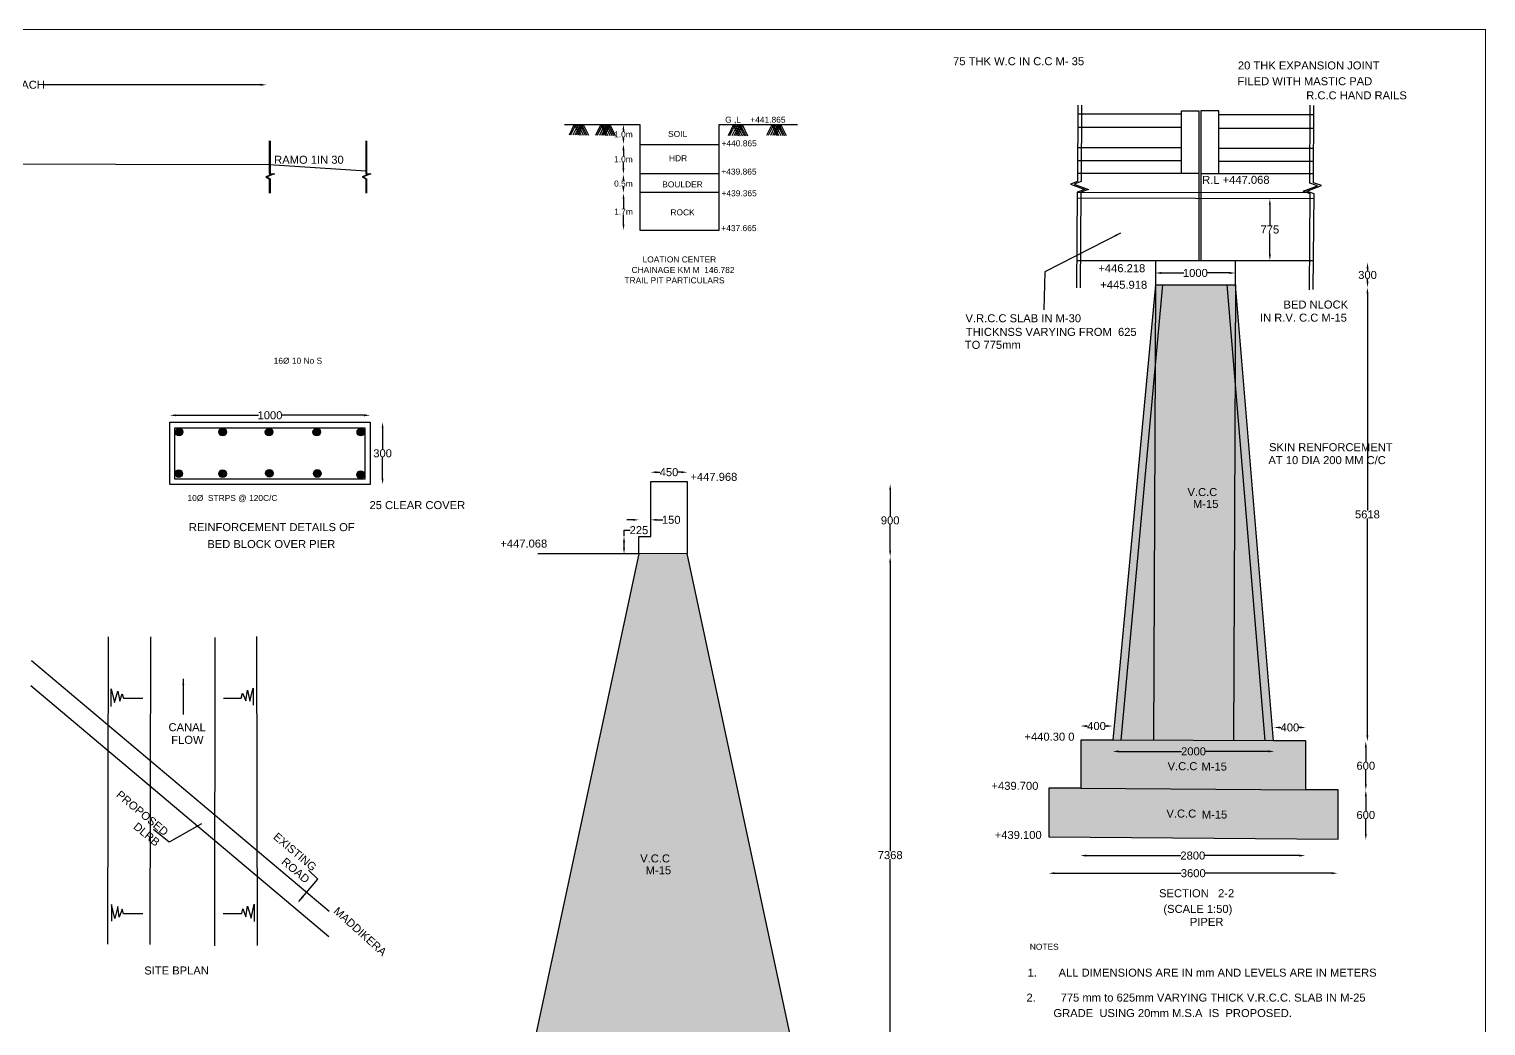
# Model space of a CAD drawing. Header units: inches. Extents: x -43035 to 47938, y -227984 to -120308.
# Drawn here: x 11527 to 47938, y -161797 to -136877 of the extents above; entities that cross this region are included whole.
import ezdxf

# ---------------------------------------------------------------- set-up
doc = ezdxf.new("R2010")
doc.units = ezdxf.units.IN
doc.header["$MEASUREMENT"] = 0
doc.styles.get("Standard").update_dxf_attribs({"font": 'arial.ttf'})
doc.dimstyles.new('ST100', dxfattribs={"dimtxt": 200, "dimasz": 150, "dimexe": 0, "dimexo": 300, "dimgap": 0.09, "dimtad": 0, "dimtih": 1, "dimtoh": 1, "dimdec": 0, "dimzin": 0, "dimdsep": 46, "dimtxsty": 'Standard', "dimcen": 0, "dimse1": 1, "dimse2": 1, "dimadec": 0, "dimazin": 0, "dimtfac": 1, "dimtdec": 0, "dimtofl": 0, "dimtmove": 0, "dimatfit": 3, "dimfxl": 2000, "dimtolj": 1, "dimtzin": 0, "dimarcsym": 0})
pattern_1 = [(50, (0, 0), (358.6301, -31.37607), [37.5, -412.5]), (355, (0, 0), (-69.3757, 376.0961), [30, -330]), (100.4514, (29.9, -2.6), (289.2547, 344.7198), [31.8701, -350.57106]), (46.1842, (0, 100), (533.6205, -82.7595), [56.25, -618.75]), (96.6356, (44.47, 93.1), (467.3314, 487.059), [47.8051, -525.8565]), (351.1842, (0, 100), (467.331, 487.0593), [45, -495]), (21, (50, 75), (298.45353, -201.30945), [37.5, -412.5]), (326, (50, 75), (121.6577, 362.575), [30, -330]), (71.4514, (74.87, 58.22), (420.1113, 161.26525), [31.8701, -350.57106]), (37.5, (0, 0), (6.07993, 166.44693), [0, -326, 0, -335, 0, -331.25]), (7.5, (0, 0), (131.53477, 197.20586), [0, -191, 0, -318.5, 0, -126.25]), (327.5, (-111.5, 0), (266.91122, -11.27744), [0, -125, 0, -390, 0, -517.5]), (317.5, (-161.5, 0), (291.5931, 50.0525), [0, -162.5, 0, -259, 0, -367.5])]

# ---------------------------------------------------------------- blocks, each defined once
blk = doc.blocks.new('*D31')
at = {"color": 0, "lineweight": -2, "transparency": 16777216}
for p, q in [((2620, -138269), (8035, -138269)), ((17309, -138269), (11895, -138269))]:
    blk.add_line(p, q, dxfattribs=at)
at = {"color": 0, "transparency": 16777216}
for points in [[(2620, -138244), (2620, -138294), (2470, -138269)], [(17309, -138244), (17309, -138294), (17459, -138269)]]:
    blk.add_solid(points, dxfattribs=at)
at = {"color": 0, "transparency": 16777216, "insert": (9965, -138269), "char_height": 200, "attachment_point": 5}
blk.add_mtext('\\A1;15000 STRAIGHT APPROACH', dxfattribs=at)
blk = doc.blocks.new('*D47')
at = {"color": 0, "lineweight": -2, "transparency": 16777216}
for p, q in [((26384, -141125), (26384, -141366)), ((26384, -141757), (26384, -141517))]:
    blk.add_line(p, q, dxfattribs=at)
at = {"color": 0, "transparency": 16777216}
for points in [[(26359, -141125), (26409, -141125), (26384, -140975)], [(26359, -141757), (26409, -141757), (26384, -141907)]]:
    blk.add_solid(points, dxfattribs=at)
at = {"color": 0, "transparency": 16777216, "insert": (26384, -141441), "char_height": 150, "attachment_point": 5}
blk.add_mtext('\\A1;1.7m ', dxfattribs=at)
blk = doc.blocks.new('*D48')
at = {"color": 0, "lineweight": -2, "transparency": 16777216}
for p, q in [((26381, -140654), (26381, -140663)), ((26381, -140825), (26381, -140816))]:
    blk.add_line(p, q, dxfattribs=at)
at = {"color": 0, "transparency": 16777216}
for points in [[(26356, -140654), (26406, -140654), (26381, -140504)], [(26356, -140825), (26406, -140825), (26381, -140975)]]:
    blk.add_solid(points, dxfattribs=at)
at = {"color": 0, "transparency": 16777216, "insert": (26381, -140739), "char_height": 150, "attachment_point": 5}
blk.add_mtext('\\A1;0.5m', dxfattribs=at)
blk = doc.blocks.new('*D49')
at = {"color": 0, "lineweight": -2, "transparency": 16777216}
for p, q in [((26381, -139906), (26381, -140053)), ((26381, -140354), (26381, -140207))]:
    blk.add_line(p, q, dxfattribs=at)
at = {"color": 0, "transparency": 16777216}
for points in [[(26356, -139906), (26406, -139906), (26381, -139756)], [(26356, -140354), (26406, -140354), (26381, -140504)]]:
    blk.add_solid(points, dxfattribs=at)
at = {"color": 0, "transparency": 16777216, "insert": (26381, -140130), "char_height": 150, "attachment_point": 5}
blk.add_mtext('\\A1;1.0m', dxfattribs=at)
blk = doc.blocks.new('*D50')
at = {"color": 0, "lineweight": -2, "transparency": 16777216}
for p, q in [((26381, -139410), (26381, -139432)), ((26381, -139606), (26381, -139585))]:
    blk.add_line(p, q, dxfattribs=at)
at = {"color": 0, "transparency": 16777216}
for points in [[(26356, -139410), (26406, -139410), (26381, -139260)], [(26356, -139606), (26406, -139606), (26381, -139756)]]:
    blk.add_solid(points, dxfattribs=at)
at = {"color": 0, "transparency": 16777216, "insert": (26381, -139508), "char_height": 150, "attachment_point": 5}
blk.add_mtext('\\A1;1.0m', dxfattribs=at)
blk = doc.blocks.new('*D51')
at = {"color": 0, "lineweight": -2, "transparency": 16777216}
for p, q in [((42539, -141266), (42539, -141786)), ((42539, -142509), (42539, -141989))]:
    blk.add_line(p, q, dxfattribs=at)
at = {"color": 0, "transparency": 16777216}
for points in [[(42514, -141266), (42564, -141266), (42539, -141116)], [(42514, -142509), (42564, -142509), (42539, -142659)]]:
    blk.add_solid(points, dxfattribs=at)
at = {"color": 0, "transparency": 16777216, "insert": (42539, -141888), "char_height": 200, "attachment_point": 5}
blk.add_mtext('\\A1;775', dxfattribs=at)
blk = doc.blocks.new('*D52')
at = {"color": 0, "lineweight": -2, "transparency": 16777216}
for p, q in [((39827, -142974), (40388, -142974)), ((41527, -142974), (40966, -142974))]:
    blk.add_line(p, q, dxfattribs=at)
at = {"color": 0, "transparency": 16777216}
for points in [[(39827, -142949), (39827, -142999), (39677, -142974)], [(41527, -142949), (41527, -142999), (41677, -142974)]]:
    blk.add_solid(points, dxfattribs=at)
at = {"color": 0, "transparency": 16777216, "insert": (40677, -142974), "char_height": 200, "attachment_point": 5}
blk.add_mtext('\\A1;1000', dxfattribs=at)
blk = doc.blocks.new('*D53')
at = {"color": 0, "lineweight": -2, "transparency": 16777216}
for p, q in [((44980, -142862), (44980, -142922)), ((44980, -143186), (44980, -143126))]:
    blk.add_line(p, q, dxfattribs=at)
at = {"color": 0, "transparency": 16777216}
for points in [[(44955, -142862), (45005, -142862), (44980, -142712)], [(44955, -143186), (45005, -143186), (44980, -143336)]]:
    blk.add_solid(points, dxfattribs=at)
at = {"color": 0, "transparency": 16777216, "insert": (44980, -143024), "char_height": 200, "attachment_point": 5}
blk.add_mtext('\\A1;300', dxfattribs=at)
blk = doc.blocks.new('*D54')
at = {"color": 0, "lineweight": -2, "transparency": 16777216}
for p, q in [((44977, -143486), (44977, -148908)), ((44977, -154534), (44977, -149112))]:
    blk.add_line(p, q, dxfattribs=at)
at = {"color": 0, "transparency": 16777216}
for points in [[(44952, -143486), (45002, -143486), (44977, -143336)], [(44952, -154534), (45002, -154534), (44977, -154684)]]:
    blk.add_solid(points, dxfattribs=at)
at = {"color": 0, "transparency": 16777216, "insert": (44977, -149010), "char_height": 200, "attachment_point": 5}
blk.add_mtext('\\A1;5618', dxfattribs=at)
blk = doc.blocks.new('*D55')
at = {"color": 0, "lineweight": -2, "transparency": 16777216}
for p, q in [((44937, -154834), (44937, -155193)), ((44937, -155755), (44937, -155397))]:
    blk.add_line(p, q, dxfattribs=at)
at = {"color": 0, "transparency": 16777216}
for points in [[(44912, -154834), (44962, -154834), (44937, -154684)], [(44912, -155755), (44962, -155755), (44937, -155905)]]:
    blk.add_solid(points, dxfattribs=at)
at = {"color": 0, "transparency": 16777216, "insert": (44937, -155295), "char_height": 200, "attachment_point": 5}
blk.add_mtext('\\A1;600', dxfattribs=at)
blk = doc.blocks.new('*D56')
at = {"color": 0, "lineweight": -2, "transparency": 16777216}
for p, q in [((44937, -156055), (44937, -156424)), ((44937, -156997), (44937, -156628))]:
    blk.add_line(p, q, dxfattribs=at)
at = {"color": 0, "transparency": 16777216}
for points in [[(44912, -156055), (44962, -156055), (44937, -155905)], [(44912, -156997), (44962, -156997), (44937, -157147)]]:
    blk.add_solid(points, dxfattribs=at)
at = {"color": 0, "transparency": 16777216, "insert": (44937, -156526), "char_height": 200, "attachment_point": 5}
blk.add_mtext('\\A1;600', dxfattribs=at)
blk = doc.blocks.new('*D57')
at = {"color": 0, "lineweight": -2, "transparency": 16777216}
for p, q in [((37950, -157540), (40313, -157540)), ((43277, -157540), (40913, -157540))]:
    blk.add_line(p, q, dxfattribs=at)
at = {"color": 0, "transparency": 16777216}
for points in [[(37950, -157515), (37950, -157565), (37800, -157540)], [(43277, -157515), (43277, -157565), (43427, -157540)]]:
    blk.add_solid(points, dxfattribs=at)
at = {"color": 0, "transparency": 16777216, "insert": (40613, -157540), "char_height": 200, "attachment_point": 5}
blk.add_mtext('\\A1;2800', dxfattribs=at)
blk = doc.blocks.new('*D58')
at = {"color": 0, "lineweight": -2, "transparency": 16777216}
for p, q in [((37162, -157981), (40325, -157981)), ((44085, -157981), (40922, -157981))]:
    blk.add_line(p, q, dxfattribs=at)
at = {"color": 0, "transparency": 16777216}
for points in [[(37162, -157956), (37162, -158006), (37012, -157981)], [(44085, -157956), (44085, -158006), (44235, -157981)]]:
    blk.add_solid(points, dxfattribs=at)
at = {"color": 0, "transparency": 16777216, "insert": (40624, -157981), "char_height": 200, "attachment_point": 5}
blk.add_mtext('\\A1;3600', dxfattribs=at)
blk = doc.blocks.new('*D59')
at = {"color": 0, "lineweight": -2, "transparency": 16777216}
for p, q in [((37956, -154301), (37982, -154301)), ((38457, -154301), (38431, -154301))]:
    blk.add_line(p, q, dxfattribs=at)
at = {"color": 0, "transparency": 16777216}
for points in [[(37956, -154276), (37956, -154326), (37806, -154301)], [(38457, -154276), (38457, -154326), (38607, -154301)]]:
    blk.add_solid(points, dxfattribs=at)
at = {"color": 0, "transparency": 16777216, "insert": (38207, -154301), "char_height": 200, "attachment_point": 5}
blk.add_mtext('\\A1;400', dxfattribs=at)
blk = doc.blocks.new('*D60')
at = {"color": 0, "lineweight": -2, "transparency": 16777216}
for p, q in [((42794, -154337), (42816, -154337)), ((43287, -154337), (43265, -154337))]:
    blk.add_line(p, q, dxfattribs=at)
at = {"color": 0, "transparency": 16777216}
for points in [[(42794, -154312), (42794, -154362), (42644, -154337)], [(43287, -154312), (43287, -154362), (43437, -154337)]]:
    blk.add_solid(points, dxfattribs=at)
at = {"color": 0, "transparency": 16777216, "insert": (43040, -154337), "char_height": 200, "attachment_point": 5}
blk.add_mtext('\\A1;400', dxfattribs=at)
blk = doc.blocks.new('*D61')
at = {"color": 0, "lineweight": -2, "transparency": 16777216}
for p, q in [((38760, -154935), (40331, -154935)), ((42502, -154935), (40931, -154935))]:
    blk.add_line(p, q, dxfattribs=at)
at = {"color": 0, "transparency": 16777216}
for points in [[(38760, -154910), (38760, -154960), (38610, -154935)], [(42502, -154910), (42502, -154960), (42652, -154935)]]:
    blk.add_solid(points, dxfattribs=at)
at = {"color": 0, "transparency": 16777216, "insert": (40631, -154935), "char_height": 200, "attachment_point": 5}
blk.add_mtext('\\A1;2000', dxfattribs=at)
blk = doc.blocks.new('*D62')
at = {"color": 0, "lineweight": -2, "transparency": 16777216}
for p, q in [((27209, -147955), (27295, -147955)), ((27831, -147955), (27745, -147955))]:
    blk.add_line(p, q, dxfattribs=at)
at = {"color": 0, "transparency": 16777216}
for points in [[(27209, -147930), (27209, -147980), (27059, -147955)], [(27831, -147930), (27831, -147980), (27981, -147955)]]:
    blk.add_solid(points, dxfattribs=at)
at = {"color": 0, "transparency": 16777216, "insert": (27520, -147955), "char_height": 200, "attachment_point": 5}
blk.add_mtext('\\A1;450', dxfattribs=at)
blk = doc.blocks.new('*D63')
at = {"color": 0, "lineweight": -2, "transparency": 16777216}
for p, q in [((26619, -149146), (26469, -149146)), ((27215, -149146), (27365, -149146))]:
    blk.add_line(p, q, dxfattribs=at)
at = {"color": 0, "transparency": 16777216}
for points in [[(26619, -149121), (26619, -149171), (26769, -149146)], [(27215, -149121), (27215, -149171), (27065, -149146)]]:
    blk.add_solid(points, dxfattribs=at)
at = {"color": 0, "transparency": 16777216, "insert": (27576, -149146), "char_height": 200, "attachment_point": 5}
blk.add_mtext('\\A1;150', dxfattribs=at)
blk = doc.blocks.new('*D64')
at = {"color": 0, "lineweight": -2, "transparency": 16777216}
for p, q in [((26396, -149555), (26396, -149405)), ((26396, -149405), (26546, -149405)), ((26396, -149847), (26396, -149705))]:
    blk.add_line(p, q, dxfattribs=at)
at = {"color": 0, "transparency": 16777216}
for points in [[(26371, -149705), (26421, -149705), (26396, -149555)], [(26371, -149847), (26421, -149847), (26396, -149997)]]:
    blk.add_solid(points, dxfattribs=at)
at = {"color": 0, "transparency": 16777216, "insert": (26769, -149405), "char_height": 200, "attachment_point": 5}
blk.add_mtext('\\A1;225', dxfattribs=at)
blk = doc.blocks.new('*D65')
at = {"color": 0, "lineweight": -2, "transparency": 16777216}
for p, q in [((33049, -148403), (33049, -149057)), ((33049, -149916), (33049, -149262))]:
    blk.add_line(p, q, dxfattribs=at)
at = {"color": 0, "transparency": 16777216}
for points in [[(33024, -148403), (33074, -148403), (33049, -148253)], [(33024, -149916), (33074, -149916), (33049, -150066)]]:
    blk.add_solid(points, dxfattribs=at)
at = {"color": 0, "transparency": 16777216, "insert": (33049, -149160), "char_height": 200, "attachment_point": 5}
blk.add_mtext('\\A1;900', dxfattribs=at)
blk = doc.blocks.new('*D66')
at = {"color": 0, "lineweight": -2, "transparency": 16777216}
for p, q in [((33049, -150216), (33049, -157427)), ((33049, -164842), (33049, -157631))]:
    blk.add_line(p, q, dxfattribs=at)
at = {"color": 0, "transparency": 16777216}
for points in [[(33024, -150216), (33074, -150216), (33049, -150066)], [(33024, -164842), (33074, -164842), (33049, -164992)]]:
    blk.add_solid(points, dxfattribs=at)
at = {"color": 0, "transparency": 16777216, "insert": (33049, -157529), "char_height": 200, "attachment_point": 5}
blk.add_mtext('\\A1;7368', dxfattribs=at)
blk = doc.blocks.new('*D127')
at = {"color": 0, "lineweight": -2, "transparency": 16777216}
for p, q in [((15193, -146532), (17258, -146532)), ((19900, -146532), (17836, -146532))]:
    blk.add_line(p, q, dxfattribs=at)
at = {"color": 0, "transparency": 16777216}
for points in [[(15193, -146507), (15193, -146557), (15043, -146532)], [(19900, -146507), (19900, -146557), (20050, -146532)]]:
    blk.add_solid(points, dxfattribs=at)
at = {"color": 0, "transparency": 16777216, "insert": (17547, -146532), "char_height": 200, "attachment_point": 5}
blk.add_mtext('\\A1;1000', dxfattribs=at)
blk = doc.blocks.new('*D128')
at = {"color": 0, "lineweight": -2, "transparency": 16777216}
for p, q in [((20362, -146853), (20362, -147381)), ((20362, -148113), (20362, -147585))]:
    blk.add_line(p, q, dxfattribs=at)
at = {"color": 0, "transparency": 16777216}
for points in [[(20337, -146853), (20387, -146853), (20362, -146703)], [(20337, -148113), (20387, -148113), (20362, -148263)]]:
    blk.add_solid(points, dxfattribs=at)
at = {"color": 0, "transparency": 16777216, "insert": (20362, -147483), "char_height": 200, "attachment_point": 5}
blk.add_mtext('\\A1;300', dxfattribs=at)

msp = doc.modelspace()

# ---------------------------------------------------------------- hatches: boundary and pattern name
h = msp.add_hatch()
h.set_pattern_fill('AR-CONC', color=256, scale=50, style=0)
h.set_pattern_definition(pattern_1)
h.paths.add_polyline_path([(37812.7, -155852.5), (37015.4, -155852.5), (37015.4, -157072.6), (44243.3, -157131.1), (44243.3, -155893.2), (43436.6, -155893.2)])
h.paths.add_polyline_path([(43436.6, -155893.2), (43436.6, -154667.5), (42629.8, -154667.5), (38610, -154650.2), (37812.7, -154650.2), (37812.7, -155852.5)])
h.paths.add_polyline_path([(41667, -145694.5), (41628.3, -154663.2), (42411.8, -154666.5)])
h.paths.add_polyline_path([(39628.2, -154654.5), (41628.3, -154663.2), (41667, -145694.5), (41465.8, -143270.8), (39865.2, -143270.8), (39668, -145419.5)])
h.paths.add_polyline_path([(39668, -145419.5), (38820.8, -154651.1), (39628.2, -154654.5)])
h.paths.add_polyline_path([(38610, -154650.2), (38820.8, -154651.1), (39668, -145419.5), (39677.3, -143270.8)])
h.paths.add_polyline_path([(42411.8, -154666.5), (42629.8, -154667.5), (41677.4, -143270.8), (41667, -145694.5)])
h.paths.add_polyline_path([(39668, -145419.5), (39865.2, -143270.8), (39677.3, -143270.8)])
h.paths.add_polyline_path([(41677.4, -143270.8), (41465.8, -143270.8), (41667, -145694.5)])
h.paths.add_polyline_path([(40632.1, -156668.4), (41526, -156668.4), (41526, -156362.1), (40632.1, -156362.1)], flags=24)
h.paths.add_polyline_path([(39824.3, -156644), (40750.5, -156644), (40750.5, -156333.7), (39824.3, -156333.7)], flags=24)
h.paths.add_polyline_path([(40281.1, -154782.5), (40981.1, -154782.5), (40981.1, -155086.8), (40281.1, -155086.8)], flags=24)
h.paths.add_polyline_path([(40622.5, -155467), (41516.4, -155467), (41516.4, -155160.7), (40622.5, -155160.7)], flags=24)
h.paths.add_polyline_path([(39853.6, -155459.4), (40779.8, -155459.4), (40779.8, -155149.2), (39853.6, -155149.2)], flags=24)
h.paths.add_polyline_path([(40410.7, -148902.1), (41304.6, -148902.1), (41304.6, -148595.8), (40410.7, -148595.8)], flags=24)
h.paths.add_polyline_path([(40350.7, -148606.6), (41276.9, -148606.6), (41276.9, -148296.3), (40350.7, -148296.3)], flags=24)
h = msp.add_hatch(color=256)
edge = h.paths.add_edge_path()
edge.add_arc((15274.3, -146951.9), 95.6, 0, 360)
h = msp.add_hatch(color=256)
edge = h.paths.add_edge_path()
edge.add_arc((16364.1, -146951.9), 95.6, 0, 360)
h = msp.add_hatch(color=256)
edge = h.paths.add_edge_path()
edge.add_arc((17523.6, -146951.9), 95.6, 0, 360)
h = msp.add_hatch(color=256)
edge = h.paths.add_edge_path()
edge.add_arc((18717.2, -146951.9), 95.6, 0, 360)
h = msp.add_hatch(color=256)
edge = h.paths.add_edge_path()
edge.add_arc((19817.8, -146951.9), 95.6, 0, 360)
h = msp.add_hatch(color=256)
edge = h.paths.add_edge_path()
edge.add_arc((15267.9, -147989.2), 95.6, 0, 360)
h = msp.add_hatch(color=256)
edge = h.paths.add_edge_path()
edge.add_arc((16361, -147991.8), 95.6, 0, 360)
h = msp.add_hatch(color=256)
edge = h.paths.add_edge_path()
edge.add_arc((17533.5, -147981.5), 95.6, 0, 360)
h = msp.add_hatch(color=256)
edge = h.paths.add_edge_path()
edge.add_arc((18730, -147987.1), 95.6, 0, 360)
h = msp.add_hatch(color=256)
edge = h.paths.add_edge_path()
edge.add_arc((19813.7, -148016.1), 95.6, 0, 360)
h = msp.add_hatch()
h.set_pattern_fill('AR-CONC', color=256, scale=50, style=0)
h.set_pattern_definition(pattern_1)
h.paths.add_polyline_path([(27975, -149984.7), (26768, -149994.5), (23577.9, -164889.9), (22782.2, -164889.9), (22782.2, -166089.5), (31986.6, -166192.1), (31986.6, -164977.3), (31185.7, -164977.3)])
h.paths.add_polyline_path([(27108.4, -165681.4), (28002.3, -165681.4), (28002.3, -165375.1), (27108.4, -165375.1)], flags=24)
h.paths.add_polyline_path([(26315.5, -165679.1), (27241.7, -165679.1), (27241.7, -165368.9), (26315.5, -165368.9)], flags=24)
h.paths.add_polyline_path([(26731.2, -158061.1), (27625.2, -158061.1), (27625.2, -157754.7), (26731.2, -157754.7)], flags=24)
h.paths.add_polyline_path([(26671.3, -157765.5), (27597.5, -157765.5), (27597.5, -157455.3), (26671.3, -157455.3)], flags=24)

# ---------------------------------------------------------------- linework, layer by layer
at = {"const_width": 25}
msp.add_lwpolyline([(-43022.9, -136889.6), (47925.5, -136889.6), (47925.5, -227971.5), (-43022.9, -227971.5)], close=True, dxfattribs=at)
for points in [[(37738.2, -138777), (37731.6, -140685.8), (37551.9, -140751), (37914, -140888.3), (37721.9, -140953.5), (37705.2, -143341.1)], [(37831.1, -138779.2), (37824.6, -140688), (37644.8, -140753.2), (38006.9, -140890.5), (37814.8, -140955.7), (37798.1, -143343.3)], [(40334.4, -139006.9), (37737.4, -139006.9)], [(41261.1, -139013), (43637.7, -139013)], [(43525.7, -143391.7), (43550.5, -140993.7), (43370.7, -140928.5), (43732.8, -140791.2), (43540.7, -140726), (43543, -138779.2)], [(43618.3, -143384.8), (43643.4, -140991.5), (43463.6, -140926.3), (43825.8, -140789), (43633.7, -140723.8), (43638.3, -138782.8)], [(24909.6, -139260.1), (26791.5, -139260.1), (26791.5, -141907.2), (28775.2, -141907.2), (28775.2, -139263.9), (30734.3, -139263.9)], [(25151.9, -139260.1), (25021.8, -139529.3)], [(25192.3, -139260.1), (25062.2, -139529.3)], [(25247.6, -139260.1), (25117.5, -139529.3)], [(25151.9, -139260.1), (25281.9, -139529.4)], [(25298.4, -139260.1), (25168.4, -139529.3)], [(25192.3, -139260.1), (25322.3, -139529.4)], [(25337.3, -139260.1), (25207.2, -139529.3)], [(25247.6, -139260.1), (25377.6, -139529.4)], [(25379.2, -139260.1), (25249.1, -139529.3)], [(25298.4, -139260.1), (25428.4, -139529.4)], [(25337.3, -139260.1), (25467.3, -139529.4)], [(25379.2, -139260.1), (25509.2, -139529.4)], [(25814.1, -139263.9), (25684, -139533.2)], [(25854.5, -139263.9), (25724.4, -139533.2)], [(25909.8, -139263.9), (25779.7, -139533.2)], [(25814.1, -139263.9), (25944.1, -139533.2)], [(25960.7, -139263.9), (25830.6, -139533.2)], [(25854.5, -139263.9), (25984.5, -139533.2)], [(25999.5, -139263.9), (25869.4, -139533.2)], [(25909.8, -139263.9), (26039.8, -139533.2)], [(26041.4, -139263.9), (25911.3, -139533.2)], [(25960.7, -139263.9), (26090.6, -139533.2)], [(25999.5, -139263.9), (26129.5, -139533.2)], [(26041.4, -139263.9), (26171.4, -139533.2)], [(29126.3, -139276.8), (28996.2, -139546.1)], [(29166.7, -139276.8), (29036.6, -139546.1)], [(29222, -139276.8), (29091.9, -139546.1)], [(29126.3, -139276.8), (29256.3, -139546.2)], [(29272.9, -139276.8), (29142.8, -139546.1)], [(29166.7, -139276.8), (29296.7, -139546.2)], [(29311.7, -139276.8), (29181.7, -139546.1)], [(29222, -139276.8), (29352, -139546.2)], [(29353.6, -139276.8), (29223.5, -139546.1)], [(29272.9, -139276.8), (29402.8, -139546.2)], [(29311.7, -139276.8), (29441.7, -139546.2)], [(29353.6, -139276.8), (29483.6, -139546.2)], [(30090.6, -139270.1), (29960.5, -139539.4)], [(30131, -139270.1), (30000.9, -139539.4)], [(30186.3, -139270.1), (30056.2, -139539.4)], [(30090.6, -139270.1), (30220.6, -139539.4)], [(30237.1, -139270.1), (30107.1, -139539.4)], [(30131, -139270.1), (30261, -139539.4)], [(30276, -139270.1), (30145.9, -139539.4)], [(30186.3, -139270.1), (30316.3, -139539.4)], [(30317.9, -139270.1), (30187.8, -139539.4)], [(30237.1, -139270.1), (30367.1, -139539.4)], [(30276, -139270.1), (30406, -139539.4)], [(30317.9, -139270.1), (30447.9, -139539.4)], [(40334.4, -139333.6), (37736.3, -139333.6)], [(41261.1, -139349.7), (43636.9, -139349.7)], [(17529.4, -139671.8), (17529.4, -140490.9), (17636.3, -140490.9), (17442.7, -140571.5), (17529.4, -140619.9), (17529.4, -140978.7)], [(17552.9, -139671.8), (17552.9, -140490.9), (17659.8, -140490.9), (17466.1, -140571.5), (17552.9, -140619.9), (17552.9, -140978.7)], [(19939.7, -139671.8), (19939.7, -140490.9), (20046.7, -140490.9), (19853, -140571.5), (19939.7, -140619.9), (19939.7, -140978.7)], [(19963.2, -139671.8), (19963.2, -140490.9), (20070.1, -140490.9), (19876.4, -140571.5), (19963.2, -140619.9), (19963.2, -140978.7)], [(26791.5, -139760.6), (28775.2, -139760.6)], [(40334.4, -140171.6), (37733.4, -140171.6)], [(40334.4, -139848.1), (37734.5, -139848.1)], [(41261.1, -139851.2), (43635.7, -139851.2)], [(41261.1, -140181.8), (43635, -140181.8)], [(6006.9, -140232.9), (17530.5, -140260.8), (19951.2, -140422.7)], [(26791.5, -140484.3), (28775.2, -140484.3)], [(40334.4, -140483.2), (37732.3, -140483.2)], [(40765.3, -140483.2), (40765.3, -142663.6)], [(40811.2, -140483.2), (40811.2, -142663.6)], [(41261.1, -140483.2), (43634.2, -140483.2)], [(26791.5, -140956.3), (28775.2, -140956.3)], [(43642.1, -141118.4), (37720.8, -141106.2)], [(37721.9, -140953.5), (43553.5, -140958.9)], [(37709.9, -142663.6), (43625.9, -142657.8)], [(39677.3, -142661.7), (39677.3, -143270.8), (41677.4, -143270.8), (41676.8, -142659.7)], [(39677.3, -143270.8), (38610, -154650.2), (37812.7, -154650.2), (37812.7, -155852.5), (37015.4, -155852.5), (37015.4, -157072.6), (44243.3, -157131.1), (44243.3, -155893.2), (43436.6, -155893.2), (43436.6, -154667.5), (42629.8, -154667.5), (41677.4, -143270.8)], [(38820.8, -154651.1), (39865.2, -143270.8)], [(39677.3, -143270.8), (39628.2, -154654.5)], [(41465.8, -143270.8), (42411.8, -154666.5)], [(41677.4, -143270.8), (41628.3, -154663.2)], [(26768, -149994.5), (26768, -149563.3), (27068.9, -149563.3), (27068.9, -148189.1), (27975, -148189.1), (27975, -149984.7), (26768, -149994.5), (23577.9, -164889.9), (22782.2, -164889.9), (22782.2, -166089.5), (31986.6, -166192.1), (31986.6, -164977.3), (31185.7, -164977.3), (27975, -149984.7)], [(26768, -149994.5), (24239.6, -149994.5)], [(13501.1, -152070.3), (13481.7, -159756.6)], [(14553.1, -159765.9), (14569.7, -152070.4)], [(16165.1, -152088.1), (16162.7, -159795.7)], [(17206.9, -152066.3), (17225.8, -159783.7)], [(11587.5, -152661.2), (19028.7, -158931.9)], [(19022.1, -159571.4), (11573.3, -153294.7)], [(13580.1, -153813), (13580.1, -153371.7), (13664.6, -153712.9), (13747.2, -153426), (13792.2, -153679.2), (13852.3, -153499.2), (13886, -153607.9), (14370.3, -153607.9)], [(16387.6, -153602.5), (16824, -153602.5), (16859.3, -153477.9), (16940.3, -153668.9), (16988.1, -153407.4), (17044.2, -153679.3), (17125.3, -153351.3), (17129.4, -153783.1)], [(42629.8, -154667.5), (38610, -154650.2)], [(37812.7, -155852.5), (43436.6, -155893.2)], [(16377.9, -158990.5), (16846.5, -158990.5), (16869.3, -158871.7), (16946.5, -159070.3), (16983.3, -158802.1), (17075.7, -159100.7), (17147.9, -158751.4), (17149.2, -159191.8)], [(14366.2, -158996), (13881.9, -158996), (13853.1, -158881.2), (13777.2, -159082.1), (13744.4, -158811.5), (13668.5, -159110.8), (13588.4, -158762.3), (13588.4, -159178.5)]]:
    msp.add_lwpolyline(points)
for points in [[(40334.4, -138917.1), (40765.3, -138917.1), (40765.3, -140483.2), (40334.4, -140483.2)], [(40811.2, -140483.2), (41261.1, -140483.2), (41261.1, -138918.2), (40811.2, -138918.2)], [(15043.3, -146702.9), (20050.2, -146702.9), (20050.2, -148263.4), (15043.3, -148263.4)], [(15167.8, -146841.5), (19919.8, -146841.5), (19919.8, -148126.5), (15167.8, -148126.5)]]:
    msp.add_lwpolyline(points, close=True)
for centre in [(15274.3, -146951.9), (16364.1, -146951.9), (17523.6, -146951.9), (18717.2, -146951.9), (19817.8, -146951.9), (15267.9, -147989.2), (16361, -147991.8), (17533.5, -147981.5), (18730, -147987.1), (19813.7, -148016.1)]:
    msp.add_circle(centre, 95.6)

# ---------------------------------------------------------------- texts
for s, height, p in [('     75 THK W.C IN C.C M- 35', 200, (34233.2, -137779.4)), ('20 THK EXPANSION JOINT ', 200, (41739.6, -137885.2)), (' FILED WITH MASTIC PAD', 200, (41652.3, -138279.9)), (' R.C.C HAND RAILS', 200, (43370.8, -138632.4)), ('          G ,L    +441.865', 150, (28342.5, -139217.3)), ('            SOIL', 150, (26799.3, -139572.6)), ('            +440.865', 150, (28135.9, -139807.9)), ('RAMO 1IN 30', 200, (17651.2, -140242.7)), ('              HDR', 150, (26706.1, -140180.1)), ('          +439.865', 150, (28248, -140514)), (' R.L +447.068 ', 200, (40768.6, -140745)), ('            BOULDER', 150, (26652.8, -140834.4)), ('           +439.365', 150, (28192.9, -141055.8)), ('   ROCK', 150, (27382.3, -141533.4)), ('               +437.665', 150, (27955.6, -141927.3)), (' LOATION CENTER', 150, (26802.1, -142710.2)), ('   TRAIL PIT PARTICULARS', 150, (26232.7, -143233.1)), ('    CHAINAGE KM M  146.782', 150, (26352.3, -142972.9)), (' +446.218', 200, (38174.1, -142954.2)), (' +445.918', 200, (38222.3, -143368.3)), (' BED NLOCK', 200, (42801.8, -143863)), (' V.R.C.C SLAB IN M-30', 200, (34854.1, -144206)), (' IN R.V. C.C M-15', 200, (42213.7, -144190.4)), (' THICKNSS VARYING FROM  625', 200, (34862.6, -144546.4)), (' TO 775mm', 200, (34837.1, -144869.8)), ('   16Ø 10 No S', 150, (17465.3, -145243.1)), (' SKIN RENFORCEMENT', 200, (42440.8, -147429.3)), (' AT 10 DIA 200 MM C/C', 200, (42425.7, -147752.7)), (' +447.968', 200, (27977.5, -148170.7)), ('  10Ø  STRPS @ 120C/C', 150, (15367.8, -148674.5)), (' V.C.C', 200, (40402.4, -148551.4)), (' 25 CLEAR COVER', 200, (19957, -148876.9)), ('  M-15', 200, (40461.7, -148847.6)), (' REINFORCEMENT DETAILS OF ', 200, (15441.7, -149427.8)), (' BED BLOCK OVER PIER', 200, (15903.5, -149850.7)), ('  +447.068', 200, (23148.5, -149839)), (' CANAL', 200, (14933.6, -154429.3)), (' FLOW', 200, (15001.5, -154745.8)), (' +440.30 0', 200, (36327.4, -154667.1)), (' V.C.C', 200, (39905.3, -155404.3)), ('  M-15', 200, (40673.6, -155412.5)), (' +439.700', 200, (35503.2, -155895.3)), (' V.C.C', 200, (39876, -156588.9)), ('  M-15', 200, (40683.1, -156613.9)), (' +439.100', 200, (35584.3, -157123.5)), (' V.C.C', 200, (26723, -157710.4)), ('  M-15', 200, (26782.3, -158006.6)), (' SECTION   2-2', 200, (39691.8, -158581.1)), (' (SCALE 1:50)', 200, (39799.9, -158972.5)), (' PIPER', 200, (40462, -159296.4)), ('   NOTES', 150, (36364, -159895.1)), (' SITE BPLAN', 200, (14327.1, -160512.5)), ('    1.       ALL DIMENSIONS ARE IN mm AND LEVELS ARE IN METERS', 200, (36171.8, -160566.3)), ('   2.        775 mm to 625mm VARYING THICK V.R.C.C. SLAB IN M-25    ', 200, (36223.1, -161189.9)), (' GRADE  USING 20mm M.S.A  IS  PROPOSED.', 200, (37051.7, -161576.9))]:
    msp.add_text(s, height=height).set_placement(p)
for s, rotation, p in [(' PROPOSED', 320.22585, (13625.7, -155999.5)), (' DLRB', 320.22585, (14054.1, -156797.2)), (' EXISTING', 319.71732, (17552.4, -157049.5)), (' ROAD', 319.71732, (17757.4, -157674.6)), (' MADDIKERA', 317.89423, (19062.3, -158900.3))]:
    msp.add_text(s, height=200, rotation=rotation).set_placement(p)

# ---------------------------------------------------------------- dimensions: what is measured, and where the dimension line sits
for base, p1, p2, text, picture, middle in [((17459.4, -138268.7), (2470, -138296.8), (17459.4, -138373.3), '15000 STRAIGHT APPROACH', '*D31', (9964.7, -138268.7)), ((41677.1, -142973.6), (39677.3, -142966.2), (41677.1, -142965.2), '1000', '*D52', (40677.2, -142973.6)), ((20050.2, -146532.1), (15043.3, -146702.9), (20050.2, -146702.9), '1000', '*D127', (17546.7, -146532.1)), ((27980.6, -147955.1), (27059.1, -147963.6), (27980.6, -147963.6), '450', '*D62', (27519.8, -147955.1)), ((27065.2, -149145.6), (26768.5, -149138.2), (27065.2, -149138.2), '150', '*D63', (27576.4, -149145.6)), ((38607.4, -154301.1), (37805.7, -154295.6), (38607.4, -154295.6), '400', '*D59', (38206.6, -154301.1)), ((43436.6, -154337.5), (42644.3, -154343.5), (43436.6, -154343.5), '400', '*D60', (43040.5, -154337.5)), ((42652, -154934.7), (38610.1, -154931.3), (42652, -154931.3), '2000', '*D61', (40631.1, -154934.7)), ((43427.2, -157539.9), (37799.5, -157539.8), (43427.2, -157539.8), '2800', '*D57', (40613.4, -157539.9)), ((44235.5, -157980.9), (37012, -157938.7), (44235.5, -157938.7), '3600', '*D58', (40623.7, -157980.9))]:
    dim = msp.add_linear_dim(base=base, p1=p1, p2=p2, text=text, dimstyle='ST100')
    dim.commit()
    dim.dimension.update_dxf_attribs({"geometry": picture, "text_midpoint": middle})
for base, p1, p2, text, picture, middle in [((26381.1, -139260.1), (26381.1, -139756.4), (26381.1, -139260.1), '1.0m', '*D50', (26381.1, -139508.3)), ((26381.1, -140503.6), (26381.1, -140975.3), (26381.1, -140503.6), '0.5m', '*D48', (26381.1, -140739.5))]:
    dim = msp.add_linear_dim(base=base, p1=p1, p2=p2, angle=90, text=text, dimstyle='ST100', override={"dimtxt": 150})
    dim.commit()
    dim.dimension.update_dxf_attribs({"geometry": picture, "text_midpoint": middle, "dimtype": 160})
for base, p1, p2, text, picture, middle in [((26381.1, -139756.4), (26381.1, -140503.6), (26381.1, -139756.4), '1.0m', '*D49', (26381.1, -140130)), ((26384.2, -140975.3), (26381.1, -141907.2), (26381.1, -140975.3), '1.7m ', '*D47', (26384.2, -141441.2))]:
    dim = msp.add_linear_dim(base=base, p1=p1, p2=p2, angle=90, text=text, dimstyle='ST100', override={"dimtxt": 150})
    dim.commit()
    dim.dimension.update_dxf_attribs({"geometry": picture, "text_midpoint": middle})
for base, p1, p2, text, picture, middle in [((42539.4, -141116.1), (42536.2, -142658.9), (42539.4, -141116.1), '775', '*D51', (42539.4, -141887.5)), ((44980.2, -143335.9), (44977, -142712.1), (44977, -143335.9), '300', '*D53', (44980.2, -143024)), ((44977, -154684.5), (44977, -143335.9), (44977, -154684.5), '5618', '*D54', (44977, -149010.2)), ((20361.9, -148263.4), (20050.2, -146702.9), (20050.2, -148263.4), '300', '*D128', (20361.9, -147483.2)), ((33049.3, -150065.9), (33055.9, -148253.4), (33055.9, -150065.9), '900', '*D65', (33049.3, -149159.7)), ((26395.5, -149554.8), (26392.9, -149997.3), (26392.9, -149554.8), '225', '*D64', (26769, -149404.8)), ((33049.3, -164992.3), (33049.3, -150065.9), (33049.3, -164992.3), '7368', '*D66', (33049.3, -157529.1)), ((44937.3, -155905.3), (44937.3, -154684.5), (44937.3, -155905.3), '600', '*D55', (44937.3, -155294.9)), ((44937.3, -157147.2), (44937.3, -155905.3), (44937.3, -157147.2), '600', '*D56', (44937.3, -156526.3))]:
    dim = msp.add_linear_dim(base=base, p1=p1, p2=p2, angle=90, text=text, dimstyle='ST100')
    dim.commit()
    dim.dimension.update_dxf_attribs({"geometry": picture, "text_midpoint": middle})

# ---------------------------------------------------------------- leaders
for points in [[(38807.5, -141974.6), (36914.2, -142941.7), (36891.6, -143892.6)], [(15379.7, -153122.9), (15379.7, -154014.4)], [(15832.8, -156743.7), (15030.4, -157202.6), (14638.3, -156890.6)], [(18268.9, -158683.9), (18745.7, -158129.7), (18507.3, -157900.2)]]:
    msp.add_leader(points, dimstyle='ST100', override={"dimgap": 0.09, "dimtad": 0})

doc.saveas('drawing.dxf')
